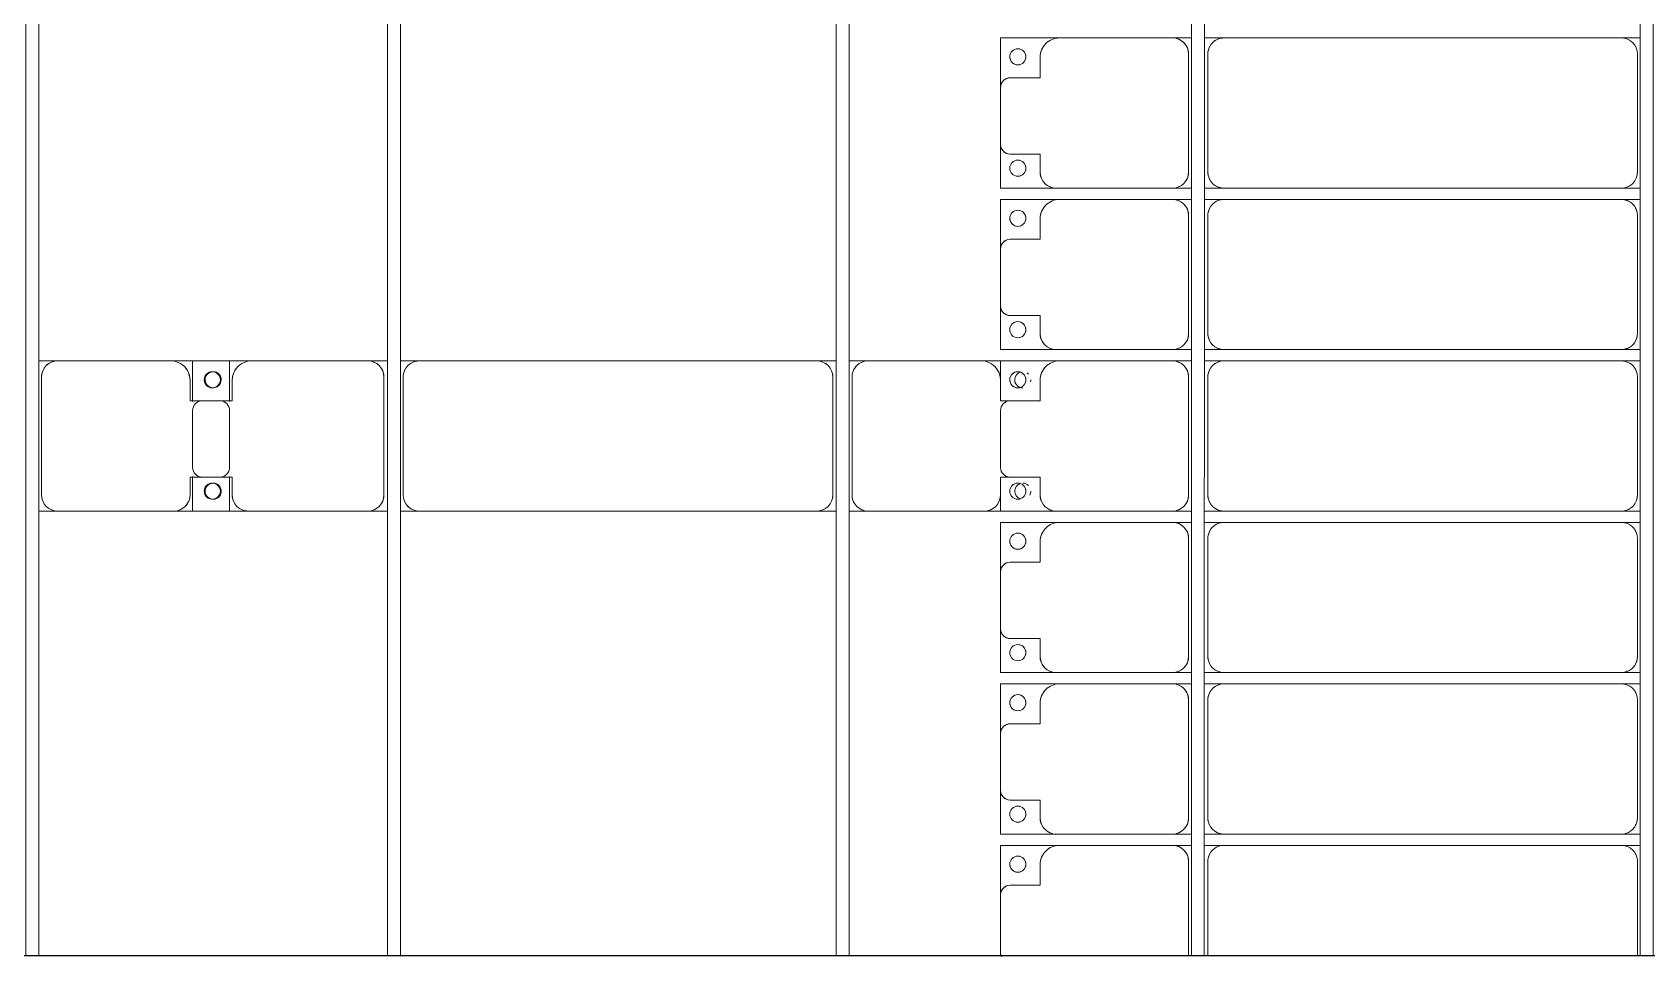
# Model space of a CAD drawing. Header units: millimetres. Extents: x -533732 to -130507, y -117886 to -23954.
# Drawn here: x -457550 to -452551, y -65748 to -62886 of the extents above; entities that cross this region are included whole.
import ezdxf

# ---------------------------------------------------------------- set-up
doc = ezdxf.new("R2010")
doc.units = ezdxf.units.MM
doc.layers.add('A-GENM', color=13, linetype='Continuous', lineweight=9)
doc.layers.add('S-BEAM', color=12, linetype='Continuous', lineweight=9)

# ---------------------------------------------------------------- blocks, each defined once
blk = doc.blocks.new('Dải phao đi lại kèm đỡ invester - DẢI PHAO ĐI LẠI-18522-BỐ TRÍ KHUNG KẾT CẤU BÈ PIN 06')
at = {"layer": 'A-GENM', "color": 7}
for p, q in [((30758.4, 610.3), (30758.4, 668.9)), ((30758.4, 610.3), (30758.4, 668.9)), ((31173.4, 660.3), (30808.4, 660.3)), ((31223.4, 668.9), (31223.4, 610.3)), ((31223.4, 668.9), (31223.4, 610.3)), ((31258.4, 610.3), (31258.4, 668.9)), ((31258.4, 610.3), (31258.4, 668.9)), ((31673.4, 660.3), (31308.4, 660.3)), ((31723.4, 668.9), (31723.4, 610.3)), ((31723.4, 668.9), (31723.4, 610.3)), ((31758.4, 610.3), (31758.4, 668.9)), ((31758.4, 610.3), (31758.4, 668.9)), ((32173.4, 660.3), (31808.4, 660.3)), ((32223.4, 668.9), (32223.4, 610.3)), ((32223.4, 668.9), (32223.4, 610.3)), ((32258.4, 610.3), (32258.4, 668.9)), ((32258.4, 610.3), (32258.4, 668.9)), ((32673.4, 660.3), (32308.4, 660.3)), ((32723.4, 668.9), (32723.4, 610.3)), ((32723.4, 668.9), (32723.4, 610.3)), ((32758.4, 610.3), (32758.4, 668.9)), ((32758.4, 610.3), (32758.4, 668.9)), ((33173.4, 660.3), (32808.4, 660.3)), ((33223.4, 668.9), (33223.4, 610.3)), ((33223.4, 668.9), (33223.4, 610.3)), ((33258.4, 610.3), (33258.4, 668.9)), ((33258.4, 610.3), (33258.4, 668.9)), ((33600, 660.3), (33308.4, 660.3)), ((30758.4, 610.3), (30758.4, -620.3)), ((31223.4, -620.3), (31223.4, 610.3)), ((31258.4, 610.3), (31258.4, -620.3)), ((31723.4, -620.3), (31723.4, 610.3)), ((31758.4, 610.3), (31758.4, -620.3)), ((32223.4, -620.3), (32223.4, 610.3)), ((32258.4, 610.3), (32258.4, -620.3)), ((32723.4, -620.3), (32723.4, 610.3)), ((32758.4, 610.3), (32758.4, -620.3)), ((33223.4, -620.3), (33223.4, 610.3)), ((33258.4, 610.3), (33258.4, -620.3)), ((30758.4, -681.1), (30758.4, -620.3)), ((30758.4, -681.1), (30758.4, -620.3)), ((31223.4, -620.3), (31223.4, -681.1)), ((31223.4, -620.3), (31223.4, -681.1)), ((31258.4, -681.1), (31258.4, -620.3)), ((31258.4, -681.1), (31258.4, -620.3)), ((31723.4, -620.3), (31723.4, -681.1)), ((31723.4, -620.3), (31723.4, -681.1)), ((31758.4, -681.1), (31758.4, -620.3)), ((31758.4, -681.1), (31758.4, -620.3)), ((32223.4, -620.3), (32223.4, -681.1)), ((32223.4, -620.3), (32223.4, -681.1)), ((32258.4, -681.1), (32258.4, -620.3)), ((32258.4, -681.1), (32258.4, -620.3)), ((32723.4, -620.3), (32723.4, -681.1)), ((32723.4, -620.3), (32723.4, -681.1)), ((32758.4, -681.1), (32758.4, -620.3)), ((32758.4, -681.1), (32758.4, -620.3)), ((33223.4, -620.3), (33223.4, -681.1)), ((33223.4, -620.3), (33223.4, -681.1)), ((33258.4, -681.1), (33258.4, -620.3)), ((33258.4, -681.1), (33258.4, -620.3)), ((30808.4, -670.3), (31173.4, -670.3)), ((31308.4, -670.3), (31673.4, -670.3)), ((31808.4, -670.3), (32173.4, -670.3)), ((32308.4, -670.3), (32673.4, -670.3)), ((32808.4, -670.3), (33173.4, -670.3)), ((33308.4, -670.3), (33600, -670.3)), ((30758.4, -779.7), (30758.4, -721.1)), ((30758.4, -779.7), (30758.4, -721.1)), ((31173.4, -729.7), (30808.4, -729.7)), ((31223.4, -721.1), (31223.4, -779.7)), ((31223.4, -721.1), (31223.4, -779.7)), ((31258.4, -779.7), (31258.4, -721.1)), ((31258.4, -779.7), (31258.4, -721.1)), ((31673.4, -729.7), (31308.4, -729.7)), ((31723.4, -721.1), (31723.4, -779.7)), ((31723.4, -721.1), (31723.4, -779.7)), ((31758.4, -779.7), (31758.4, -721.1)), ((31758.4, -779.7), (31758.4, -721.1)), ((32173.4, -729.7), (31808.4, -729.7)), ((32223.4, -721.1), (32223.4, -779.7)), ((32223.4, -721.1), (32223.4, -779.7)), ((32258.4, -779.7), (32258.4, -721.1)), ((32258.4, -779.7), (32258.4, -721.1)), ((32673.4, -729.7), (32308.4, -729.7)), ((32723.4, -721.1), (32723.4, -779.7)), ((32723.4, -721.1), (32723.4, -779.7)), ((32758.4, -779.7), (32758.4, -721.1)), ((32758.4, -779.7), (32758.4, -721.1)), ((33173.4, -729.7), (32808.4, -729.7)), ((33223.4, -721.1), (33223.4, -779.7)), ((33223.4, -721.1), (33223.4, -779.7)), ((33258.4, -779.7), (33258.4, -721.1)), ((33258.4, -779.7), (33258.4, -721.1)), ((33600, -729.7), (33308.4, -729.7)), ((30758.4, -779.7), (30758.4, -1129.7)), ((31223.4, -1139.7), (31223.4, -779.7)), ((31258.4, -779.7), (31258.4, -1129.7)), ((31723.4, -1139.7), (31723.4, -779.7)), ((31758.4, -779.7), (31758.4, -1129.7)), ((32223.4, -1139.7), (32223.4, -779.7)), ((32258.4, -779.7), (32258.4, -1129.7)), ((32723.4, -1139.7), (32723.4, -779.7)), ((32758.4, -779.7), (32758.4, -1129.7)), ((33223.4, -1139.7), (33223.4, -779.7)), ((33258.4, -779.7), (33258.4, -1129.7)), ((30758.4, -1312.2), (30758.4, -1129.7)), ((30758.4, -1129.7), (30758.4, -1312.2)), ((31223.4, -1139.7), (31223.4, -1312.2)), ((31223.4, -1312.2), (31223.4, -1139.7)), ((31258.4, -1312.2), (31258.4, -1129.7)), ((31258.4, -1129.7), (31258.4, -1312.2)), ((31723.4, -1139.7), (31723.4, -1312.2)), ((31723.4, -1312.2), (31723.4, -1139.7)), ((31758.4, -1312.2), (31758.4, -1129.7)), ((31758.4, -1129.7), (31758.4, -1312.2)), ((32223.4, -1139.7), (32223.4, -1312.2)), ((32223.4, -1312.2), (32223.4, -1139.7)), ((32258.4, -1312.2), (32258.4, -1129.7)), ((32258.4, -1129.7), (32258.4, -1312.2)), ((32723.4, -1139.7), (32723.4, -1312.2)), ((32723.4, -1312.2), (32723.4, -1139.7)), ((32758.4, -1312.2), (32758.4, -1129.7)), ((32758.4, -1129.7), (32758.4, -1312.2)), ((33223.4, -1139.7), (33223.4, -1312.2)), ((33223.4, -1312.2), (33223.4, -1139.7)), ((33258.4, -1312.2), (33258.4, -1129.7)), ((33258.4, -1129.7), (33258.4, -1312.2)), ((30818.4, -1189.7), (30881.8, -1189.7)), ((30881.8, -1189.7), (30881.8, -1282.2)), ((31118.2, -1282.2), (31118.2, -1189.7)), ((31118.2, -1189.7), (31173.4, -1189.7)), ((31318.4, -1189.7), (31381.8, -1189.7)), ((31381.8, -1189.7), (31381.8, -1282.2)), ((31618.2, -1282.2), (31618.2, -1189.7)), ((31618.2, -1189.7), (31673.4, -1189.7)), ((31818.4, -1189.7), (31881.8, -1189.7)), ((31881.8, -1189.7), (31881.8, -1282.2)), ((32118.2, -1282.2), (32118.2, -1189.7)), ((32118.2, -1189.7), (32173.4, -1189.7)), ((32318.4, -1189.7), (32381.8, -1189.7)), ((32381.8, -1189.7), (32381.8, -1282.2)), ((32618.2, -1282.2), (32618.2, -1189.7)), ((32618.2, -1189.7), (32673.4, -1189.7)), ((32818.4, -1189.7), (32881.8, -1189.7)), ((32881.8, -1189.7), (32881.8, -1282.2)), ((33118.2, -1282.2), (33118.2, -1189.7)), ((33118.2, -1189.7), (33173.4, -1189.7)), ((33318.4, -1189.7), (33381.8, -1189.7)), ((33381.8, -1189.7), (33381.8, -1282.2)), ((30911.8, -1312.2), (30758.4, -1312.2)), ((30758.4, -1312.2), (30911.8, -1312.2)), ((30911.8, -1312.2), (31088.2, -1312.2)), ((31223.4, -1312.2), (31088.2, -1312.2)), ((31088.2, -1312.2), (31223.4, -1312.2)), ((31411.8, -1312.2), (31258.4, -1312.2)), ((31258.4, -1312.2), (31411.8, -1312.2)), ((31411.8, -1312.2), (31588.2, -1312.2)), ((31723.4, -1312.2), (31588.2, -1312.2)), ((31588.2, -1312.2), (31723.4, -1312.2)), ((31818.4, -1312.2), (31758.4, -1312.2)), ((31758.4, -1312.2), (31818.4, -1312.2)), ((31911.8, -1312.2), (32088.2, -1312.2)), ((32223.4, -1312.2), (32173.4, -1312.2)), ((32173.4, -1312.2), (32223.4, -1312.2)), ((32411.8, -1312.2), (32258.4, -1312.2)), ((32258.4, -1312.2), (32411.8, -1312.2)), ((32411.8, -1312.2), (32588.2, -1312.2)), ((32723.4, -1312.2), (32588.2, -1312.2)), ((32588.2, -1312.2), (32723.4, -1312.2)), ((32911.8, -1312.2), (32758.4, -1312.2)), ((32758.4, -1312.2), (32911.8, -1312.2)), ((32911.8, -1312.2), (33088.2, -1312.2)), ((33223.4, -1312.2), (33088.2, -1312.2)), ((33088.2, -1312.2), (33223.4, -1312.2)), ((33411.8, -1312.2), (33258.4, -1312.2)), ((33258.4, -1312.2), (33411.8, -1312.2)), ((33411.8, -1312.2), (33588.2, -1312.2)), ((33600, -1312.2), (33588.2, -1312.2)), ((33588.2, -1312.2), (33600, -1312.2))]:
    blk.add_line(p, q, dxfattribs=at)
for centre, radius, start, end in [((30808.4, 610.3), 50, 90, 180), ((30808.4, 610.3), 50, 105, 120), ((31173.4, 610.3), 50, 360, 90), ((31173.4, 610.3), 50, 60, 90), ((31308.4, 610.3), 50, 90, 180), ((31308.4, 610.3), 50, 105, 120), ((31673.4, 610.3), 50, 360, 90), ((31673.4, 610.3), 50, 60, 90), ((31808.4, 610.3), 50, 90, 180), ((31808.4, 610.3), 50, 105, 120), ((32173.4, 610.3), 50, 360, 90), ((32173.4, 610.3), 50, 60, 90), ((32308.4, 610.3), 50, 90, 180), ((32308.4, 610.3), 50, 105, 120), ((32673.4, 610.3), 50, 0, 90), ((32673.4, 610.3), 50, 60, 90), ((32808.4, 610.3), 50, 90, 180), ((32808.4, 610.3), 50, 105, 120), ((33173.4, 610.3), 50, 360, 90), ((33173.4, 610.3), 50, 60, 90), ((33308.4, 610.3), 50, 90, 180), ((33308.4, 610.3), 50, 105, 120), ((30808.4, 610.3), 50, 150, 180), ((31173.4, 610.3), 50, 15, 30), ((31308.4, 610.3), 50, 150, 180), ((31673.4, 610.3), 50, 15, 30), ((31808.4, 610.3), 50, 150, 180), ((32173.4, 610.3), 50, 15, 30), ((32308.4, 610.3), 50, 150, 180), ((32673.4, 610.3), 50, 15, 30), ((32808.4, 610.3), 50, 150, 180), ((33173.4, 610.3), 50, 15, 30), ((33308.4, 610.3), 50, 150, 180), ((30808.4, -620.3), 50, 180, 270), ((30808.4, -620.3), 50, 195, 225), ((31173.4, -620.3), 50, 270, 0), ((31173.4, -620.3), 50, 330, 0), ((31308.4, -620.3), 50, 180, 270), ((31308.4, -620.3), 50, 195, 225), ((31673.4, -620.3), 50, 270, 360), ((31673.4, -620.3), 50, 330, 0), ((31808.4, -620.3), 50, 180, 270), ((31808.4, -620.3), 50, 195, 225), ((32173.4, -620.3), 50, 270, 360), ((32173.4, -620.3), 50, 330, 360), ((32308.4, -620.3), 50, 180, 270), ((32308.4, -620.3), 50, 195, 225), ((32673.4, -620.3), 50, 270, 0), ((32673.4, -620.3), 50, 330, 0), ((32808.4, -620.3), 50, 180, 270), ((32808.4, -620.3), 50, 195, 225), ((33173.4, -620.3), 50, 270, 0), ((33173.4, -620.3), 50, 330, 0), ((33308.4, -620.3), 50, 180, 270), ((33308.4, -620.3), 50, 195, 225), ((30808.4, -620.3), 50, 240, 270), ((31173.4, -620.3), 50, 270, 300), ((31308.4, -620.3), 50, 240, 270), ((31673.4, -620.3), 50, 270, 300), ((31808.4, -620.3), 50, 240, 270), ((32173.4, -620.3), 50, 270, 300), ((32308.4, -620.3), 50, 240, 270), ((32673.4, -620.3), 50, 270, 300), ((32808.4, -620.3), 50, 240, 270), ((33173.4, -620.3), 50, 270, 300), ((33308.4, -620.3), 50, 240, 270), ((30808.4, -779.7), 50, 90, 180), ((30808.4, -779.7), 50, 90, 165), ((31173.4, -779.7), 50, 0, 90), ((31173.4, -779.7), 50, 15, 90), ((31308.4, -779.7), 50, 90, 180), ((31308.4, -779.7), 50, 90, 165), ((31673.4, -779.7), 50, 0, 90), ((31673.4, -779.7), 50, 15, 90), ((31808.4, -779.7), 50, 90, 180), ((31808.4, -779.7), 50, 90, 165), ((32173.4, -779.7), 50, 0, 90), ((32173.4, -779.7), 50, 15, 90), ((32308.4, -779.7), 50, 90, 180), ((32308.4, -779.7), 50, 90, 165), ((32673.4, -779.7), 50, 0, 90), ((32673.4, -779.7), 50, 15, 90), ((32808.4, -779.7), 50, 90, 180), ((32808.4, -779.7), 50, 90, 165), ((33173.4, -779.7), 50, 360, 90), ((33173.4, -779.7), 50, 15, 90), ((33308.4, -779.7), 50, 90, 180), ((33308.4, -779.7), 50, 90, 165), ((30818.4, -1129.7), 60, 180, 270), ((31173.4, -1139.7), 50, 270, 360), ((31318.4, -1129.7), 60, 180, 270), ((31673.4, -1139.7), 50, 270, 360), ((31818.4, -1129.7), 60, 180, 270), ((32173.4, -1139.7), 50, 270, 0), ((32318.4, -1129.7), 60, 180, 270), ((32673.4, -1139.7), 50, 270, 360), ((32818.4, -1129.7), 60, 180, 270), ((33173.4, -1139.7), 50, 270, 360), ((33318.4, -1129.7), 60, 180, 270), ((30818.4, -1129.7), 60, 210, 270), ((31173.4, -1139.7), 50, 270, 345), ((31318.4, -1129.7), 60, 210, 270), ((31673.4, -1139.7), 50, 270, 345), ((31818.4, -1129.7), 60, 210, 270), ((32173.4, -1139.7), 50, 270, 345), ((32318.4, -1129.7), 60, 210, 270), ((32673.4, -1139.7), 50, 270, 345), ((32818.4, -1129.7), 60, 210, 270), ((33173.4, -1139.7), 50, 270, 345), ((33318.4, -1129.7), 60, 210, 270), ((30816.8, -1258.6), 25, 90, 270), ((30816.8, -1258.6), 25, 90, 165), ((30816.8, -1258.6), 25, 270, 90), ((30816.8, -1258.6), 25, 60, 90), ((30816.8, -1258.6), 25, 270, 30), ((31161.8, -1258.6), 25, 90, 270), ((31161.8, -1258.6), 25, 90, 165), ((31161.8, -1258.6), 25, 270, 90), ((31161.8, -1258.6), 25, 15, 90), ((31316.8, -1258.6), 25, 90, 270), ((31316.8, -1258.6), 25, 90, 165), ((31316.8, -1258.6), 25, 270, 90), ((31316.8, -1258.6), 25, 60, 90), ((31316.8, -1258.6), 25, 270, 30), ((31661.8, -1258.6), 25, 90, 270), ((31661.8, -1258.6), 25, 90, 165), ((31661.8, -1258.6), 25, 270, 90), ((31661.8, -1258.6), 25, 15, 90), ((31816.8, -1258.6), 25, 90, 270), ((31816.8, -1258.6), 25, 90, 165), ((31816.8, -1258.6), 25, 270, 90), ((31816.8, -1258.6), 25, 60, 90), ((31816.8, -1258.6), 25, 270, 30), ((32161.8, -1258.6), 25, 90, 270), ((32161.8, -1258.6), 25, 90, 165), ((32161.8, -1258.6), 25, 270, 90), ((32161.8, -1258.6), 25, 15, 90), ((32316.8, -1258.6), 25, 90, 270), ((32316.8, -1258.6), 25, 90, 165), ((32316.8, -1258.6), 25, 270, 90), ((32316.8, -1258.6), 25, 60, 90), ((32316.8, -1258.6), 25, 270, 30), ((32661.8, -1258.6), 25, 90, 270), ((32661.8, -1258.6), 25, 90, 165), ((32661.8, -1258.6), 25, 270, 90), ((32661.8, -1258.6), 25, 15, 90), ((32816.8, -1258.6), 25, 90, 270), ((32816.8, -1258.6), 25, 90, 165), ((32816.8, -1258.6), 25, 270, 90), ((32816.8, -1258.6), 25, 60, 90), ((32816.8, -1258.6), 25, 270, 30), ((33161.8, -1258.6), 25, 90, 270), ((33161.8, -1258.6), 25, 90, 165), ((33161.8, -1258.6), 25, 270, 90), ((33161.8, -1258.6), 25, 15, 90), ((33316.8, -1258.6), 25, 90, 270), ((33316.8, -1258.6), 25, 90, 165), ((33316.8, -1258.6), 25, 270, 90), ((33316.8, -1258.6), 25, 60, 90), ((33316.8, -1258.6), 25, 270, 30), ((30816.8, -1258.6), 25, 180, 270), ((30911.8, -1282.2), 30, 180, 270), ((30911.8, -1282.2), 30, 195, 225), ((30911.8, -1282.2), 30, 195, 255), ((30911.8, -1282.2), 30, 195, 225), ((31088.2, -1282.2), 30, 270, 0), ((31088.2, -1282.2), 30, 285, 345), ((31088.2, -1282.2), 30, 315, 345), ((31088.2, -1282.2), 30, 315, 345), ((31161.8, -1258.6), 25, 180, 270), ((31161.8, -1258.6), 25, 270, 360), ((31316.8, -1258.6), 25, 180, 270), ((31411.8, -1282.2), 30, 180, 270), ((31411.8, -1282.2), 30, 195, 225), ((31411.8, -1282.2), 30, 195, 255), ((31411.8, -1282.2), 30, 195, 225), ((31588.2, -1282.2), 30, 270, 360), ((31588.2, -1282.2), 30, 285, 345), ((31588.2, -1282.2), 30, 315, 345), ((31588.2, -1282.2), 30, 315, 345), ((31661.8, -1258.6), 25, 180, 270), ((31661.8, -1258.6), 25, 270, 0), ((31816.8, -1258.6), 25, 180, 270), ((31911.8, -1282.2), 30, 180, 270), ((32088.2, -1282.2), 30, 270, 0), ((32161.8, -1258.6), 25, 180, 270), ((32161.8, -1258.6), 25, 270, 0), ((32316.8, -1258.6), 25, 180, 270), ((32411.8, -1282.2), 30, 180, 270), ((32411.8, -1282.2), 30, 195, 225), ((32411.8, -1282.2), 30, 195, 255), ((32411.8, -1282.2), 30, 195, 225), ((32588.2, -1282.2), 30, 270, 0), ((32588.2, -1282.2), 30, 285, 345), ((32588.2, -1282.2), 30, 315, 345), ((32588.2, -1282.2), 30, 315, 345), ((32661.8, -1258.6), 25, 180, 270), ((32661.8, -1258.6), 25, 270, 0), ((32816.8, -1258.6), 25, 180, 270), ((32911.8, -1282.2), 30, 180, 270), ((32911.8, -1282.2), 30, 195, 225), ((32911.8, -1282.2), 30, 195, 255), ((32911.8, -1282.2), 30, 195, 225), ((33088.2, -1282.2), 30, 270, 360), ((33088.2, -1282.2), 30, 285, 345), ((33088.2, -1282.2), 30, 315, 345), ((33088.2, -1282.2), 30, 315, 345), ((33161.8, -1258.6), 25, 180, 270), ((33161.8, -1258.6), 25, 270, 0), ((33316.8, -1258.6), 25, 180, 270), ((33411.8, -1282.2), 30, 180, 270), ((33411.8, -1282.2), 30, 195, 225), ((33411.8, -1282.2), 30, 195, 255), ((33411.8, -1282.2), 30, 195, 225), ((31088.2, -1282.2), 30, 285, 300), ((31088.2, -1282.2), 30, 285, 300), ((31588.2, -1282.2), 30, 285, 300), ((31588.2, -1282.2), 30, 285, 300), ((32588.2, -1282.2), 30, 285, 300), ((32588.2, -1282.2), 30, 285, 300), ((33088.2, -1282.2), 30, 285, 300), ((33088.2, -1282.2), 30, 285, 300), ((33588.2, -1282.2), 30, 270, 300), ((33588.2, -1282.2), 30, 285, 300), ((33588.2, -1282.2), 30, 285, 300), ((33588.2, -1282.2), 30, 285, 300)]:
    blk.add_arc(centre, radius, start, end, dxfattribs=at)
blk = doc.blocks.new('Dầm C52 - Hộp 40x60-19816-BỐ TRÍ KHUNG KẾT CẤU BÈ PIN 06')
at = {"layer": 'S-BEAM', "color": 3, "lineweight": 25}
blk.add_line((-145891.1, 20), (145891.1, 20), dxfattribs=at)
blk = doc.blocks.new('Dai phao do pin - DẢI PHAO ĐỠ PIN-V122-BỐ TRÍ KHUNG KẾT CẤU BÈ PIN 06')
at = {"layer": 'A-GENM', "color": 7}
for p, q in [((-1312.2, 223.4), (-1139.7, 223.4)), ((-1139.7, 223.4), (-1312.2, 223.4)), ((-779.7, 223.4), (-1139.7, 223.4)), ((-779.7, 223.4), (-721.1, 223.4)), ((-779.7, 223.4), (-721.1, 223.4)), ((-681.1, 223.4), (-620.3, 223.4)), ((-681.1, 223.4), (-620.3, 223.4)), ((610.3, 223.4), (-620.3, 223.4)), ((610.3, 223.4), (668.9, 223.4)), ((610.3, 223.4), (668.9, 223.4)), ((708.9, 223.4), (769.7, 223.4)), ((708.9, 223.4), (769.7, 223.4)), ((1139.7, 223.4), (769.7, 223.4)), ((1139.7, 223.4), (1312.2, 223.4)), ((1312.2, 223.4), (1139.7, 223.4)), ((1197.8, 223.4), (1370.3, 223.4)), ((1197.8, 116.2), (1197.8, 223.4)), ((1370.3, 223.4), (1197.8, 223.4)), ((1312.2, 223.4), (1312.2, 116.2)), ((1730.3, 223.4), (1370.3, 223.4)), ((1730.3, 223.4), (1788.9, 223.4)), ((1730.3, 223.4), (1788.9, 223.4)), ((-1189.7, 173.4), (-1189.7, 118.2)), ((-729.7, -191.6), (-729.7, 173.4)), ((-670.3, 173.4), (-670.3, -191.6)), ((660.3, -191.6), (660.3, 173.4)), ((719.7, 173.4), (719.7, -191.6)), ((1189.7, 118.2), (1189.7, 173.4)), ((1320.3, 173.4), (1320.3, 118.2)), ((1780.3, -191.6), (1780.3, 173.4)), ((-1189.7, 118.2), (-1219.7, 118.2)), ((1282.2, 118.2), (1189.7, 118.2)), ((1320.3, 118.2), (1227.8, 118.2)), ((1197.8, 88.2), (1197.8, -88.2)), ((1312.2, -88.2), (1312.2, 88.2)), ((-1219.7, -118.2), (-1189.7, -118.2)), ((-1189.7, -118.2), (-1189.7, -181.6)), ((1189.7, -181.6), (1189.7, -118.2)), ((1189.7, -118.2), (1282.2, -118.2)), ((1197.8, -241.6), (1197.8, -116.2)), ((1227.8, -118.2), (1320.3, -118.2)), ((1312.2, -116.2), (1312.2, -241.6)), ((1320.3, -118.2), (1320.3, -181.6)), ((-1129.7, -241.6), (-1312.2, -241.6)), ((-1312.2, -241.6), (-1129.7, -241.6)), ((-1129.7, -241.6), (-779.7, -241.6)), ((-721.1, -241.6), (-779.7, -241.6)), ((-721.1, -241.6), (-779.7, -241.6)), ((-620.3, -241.6), (-681.1, -241.6)), ((-620.3, -241.6), (-681.1, -241.6)), ((-620.3, -241.6), (610.3, -241.6)), ((668.9, -241.6), (610.3, -241.6)), ((668.9, -241.6), (610.3, -241.6)), ((769.7, -241.6), (708.9, -241.6)), ((769.7, -241.6), (708.9, -241.6)), ((769.7, -241.6), (1129.7, -241.6)), ((1312.2, -241.6), (1129.7, -241.6)), ((1129.7, -241.6), (1312.2, -241.6)), ((1380.3, -241.6), (1197.8, -241.6)), ((1197.8, -241.6), (1380.3, -241.6)), ((1380.3, -241.6), (1730.3, -241.6)), ((1788.9, -241.6), (1730.3, -241.6)), ((1788.9, -241.6), (1730.3, -241.6))]:
    blk.add_line(p, q, dxfattribs=at)
for centre, radius, start, end in [((-1139.7, 173.4), 50, 90, 180), ((-1139.7, 173.4), 50, 105, 180), ((-779.7, 173.4), 50, 0, 90), ((-779.7, 173.4), 50, 0, 75), ((-620.3, 173.4), 50, 90, 180), ((-620.3, 173.4), 50, 90, 120), ((610.3, 173.4), 50, 0, 90), ((610.3, 173.4), 50, 15, 90), ((769.7, 173.4), 50, 90, 180), ((769.7, 173.4), 50, 105, 180), ((1139.7, 173.4), 50, 360, 90), ((1139.7, 173.4), 50, 360, 75), ((1370.3, 173.4), 50, 90, 180), ((1370.3, 173.4), 50, 105, 180), ((1730.3, 173.4), 50, 0, 90), ((1730.3, 173.4), 50, 0, 75), ((-1258.6, 161.8), 25, 150, 180), ((-1258.6, 161.8), 25, 150, 180), ((-1258.6, 161.8), 25, 360, 75), ((-1258.6, 161.8), 25, 360, 75), ((-1258.6, 161.8), 25, 285, 360), ((-1258.6, 161.8), 25, 285, 360), ((-620.3, 173.4), 50, 150, 180), ((1248.6, 161.8), 25, 0, 180), ((1248.6, 161.8), 25, 180, 0), ((1248.6, 161.8), 25, 0, 165), ((1248.6, 161.8), 25, 195, 255), ((1251.4, 161.8), 25, 360, 180), ((1251.4, 161.8), 25, 90, 180), ((1251.4, 161.8), 25, 180, 360), ((1251.4, 161.8), 25, 180, 255), ((1248.6, 161.8), 25, 285, 0), ((1251.4, 161.8), 25, 15, 75), ((1251.4, 161.8), 25, 285, 345), ((-1258.6, 161.8), 25, 225, 270), ((-1258.6, 161.8), 25, 225, 270), ((1227.8, 88.2), 30, 90, 180), ((1282.2, 88.2), 30, 0, 90), ((1227.8, -88.2), 30, 180, 270), ((1282.2, -88.2), 30, 270, 0), ((-1258.6, -183.2), 25, 165, 180), ((-1258.6, -183.2), 25, 165, 180), ((-1258.6, -183.2), 25, 0, 90), ((-1258.6, -183.2), 25, 60, 90), ((-1258.6, -183.2), 25, 285, 360), ((-1258.6, -183.2), 25, 285, 360), ((-1258.6, -183.2), 25, 0, 30), ((-1129.7, -181.6), 60, 180, 270), ((-1129.7, -181.6), 60, 180, 240), ((-779.7, -191.6), 50, 270, 0), ((-779.7, -191.6), 50, 285, 0), ((-620.3, -191.6), 50, 180, 270), ((-620.3, -191.6), 50, 180, 210), ((610.3, -191.6), 50, 270, 0), ((769.7, -191.6), 50, 180, 270), ((769.7, -191.6), 50, 180, 255), ((1129.7, -181.6), 60, 270, 360), ((1129.7, -181.6), 60, 300, 360), ((1248.6, -183.2), 25, 360, 180), ((1248.6, -183.2), 25, 180, 0), ((1248.6, -183.2), 25, 195, 360), ((1251.4, -183.2), 25, 0, 180), ((1251.4, -183.2), 25, 60, 180), ((1251.4, -183.2), 25, 180, 360), ((1251.4, -183.2), 25, 180, 270), ((1248.6, -183.2), 25, 360, 150), ((1251.4, -183.2), 25, 285, 345), ((1251.4, -183.2), 25, 15, 30), ((1380.3, -181.6), 60, 180, 270), ((1380.3, -181.6), 60, 180, 240), ((1730.3, -191.6), 50, 270, 0), ((1730.3, -191.6), 50, 285, 0), ((-1258.6, -183.2), 25, 225, 240), ((-1258.6, -183.2), 25, 225, 240), ((-620.3, -191.6), 50, 225, 255), ((610.3, -191.6), 50, 270, 300), ((610.3, -191.6), 50, 330, 345)]:
    blk.add_arc(centre, radius, start, end, dxfattribs=at)
blk = doc.blocks.new('Dầm C52 - Dầm C52-19796-BỐ TRÍ KHUNG KẾT CẤU BÈ PIN 06')
at = {"layer": 'S-BEAM', "color": 1}
for p, q in [((5386.7, 20), (11346.7, 20)), ((11346.7, -20), (5386.7, -20))]:
    blk.add_line(p, q, dxfattribs=at)
blk = doc.blocks.new('Dầm C52 - Dầm C52-V31-BỐ TRÍ KHUNG KẾT CẤU BÈ PIN 06')
at = {"layer": 'S-BEAM', "color": 1}
for p, q in [((5386.7, 20), (11346.7, 20)), ((11346.7, -20), (5386.7, -20))]:
    blk.add_line(p, q, dxfattribs=at)
blk = doc.blocks.new('HOBANMONG_BEPIN 6_rvt-1-BỐ TRÍ KHUNG KẾT CẤU BÈ PIN 06')
at = {"layer": 'A-GENM', "color": 3, "lineweight": 25}
for name, p, rotation in [('Dải phao đi lại kèm đỡ invester - DẢI PHAO ĐI LẠI-18522-BỐ TRÍ KHUNG KẾT CẤU BÈ PIN 06', (-453239.4, -32145.2), 269.9997586098934), ('Dai phao do pin - DẢI PHAO ĐỠ PIN-V122-BỐ TRÍ KHUNG KẾT CẤU BÈ PIN 06', (-455741.4, -64145.2), 179.9997586099391)]:
    blk.add_blockref(name, p, dxfattribs=dict(at, rotation=rotation))
at = {"layer": 'S-BEAM', "color": 3, "lineweight": 25}
for name, p, rotation in [('Dầm C52 - Dầm C52-19796-BỐ TRÍ KHUNG KẾT CẤU BÈ PIN 06', (-457550.3, -71131.9), 89.99975860989407), ('Dầm C52 - Dầm C52-19796-BỐ TRÍ KHUNG KẾT CẤU BÈ PIN 06', (-456430.3, -71131.9), 89.99975860989407), ('Dầm C52 - Dầm C52-19796-BỐ TRÍ KHUNG KẾT CẤU BÈ PIN 06', (-455040.3, -71131.9), 89.99975860989407), ('Dầm C52 - Dầm C52-V31-BỐ TRÍ KHUNG KẾT CẤU BÈ PIN 06', (-453940.6, -71131.9), 89.99975860989275), ('Dầm C52 - Dầm C52-V31-BỐ TRÍ KHUNG KẾT CẤU BÈ PIN 06', (-452550.6, -71131.9), 89.99975860989275), ('Dầm C52 - Hộp 40x60-19816-BỐ TRÍ KHUNG KẾT CẤU BÈ PIN 06', (-380339.9, -65765.5), 359.9997586099392)]:
    blk.add_blockref(name, p, dxfattribs=dict(at, rotation=rotation))

msp = doc.modelspace()

# ---------------------------------------------------------------- block references
at = {"lineweight": 5}
msp.add_blockref('HOBANMONG_BEPIN 6_rvt-1-BỐ TRÍ KHUNG KẾT CẤU BÈ PIN 06', (0, 0), dxfattribs=at)

doc.saveas('drawing.dxf')
